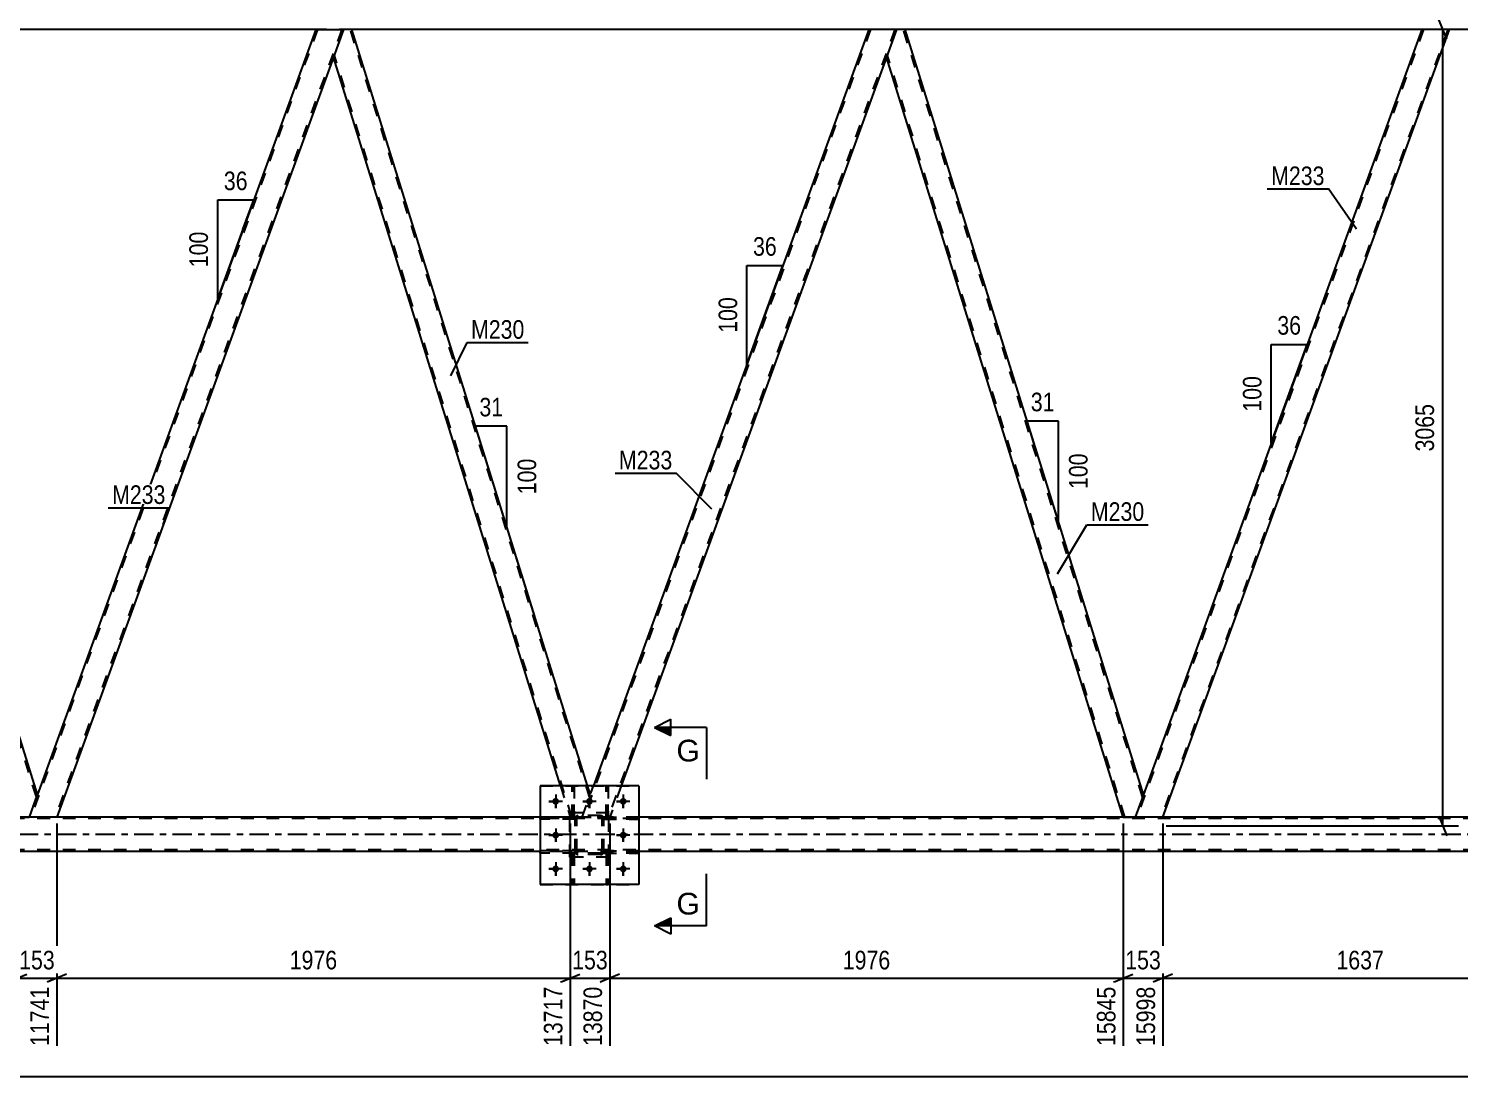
# Model space of a CAD drawing. Header units: millimetres. Extents: x -123 to 718, y -437 to 157.
# Drawn here: x 380.7 to 601, y -162.1 to -0.9 of the extents above; entities that cross this region are included whole.
import ezdxf

# ---------------------------------------------------------------- set-up
doc = ezdxf.new("R2010")
doc.units = ezdxf.units.MM
doc.linetypes.add('DXK_LINE_DOT2', pattern=[3.9198, 1.9599, -1.9599])
doc.linetypes.add('DXK_LINE_DOT3', pattern=[5.9187, 2.979, -0.9799, 0.9799, -0.9799])
doc.styles.add('Arial', font='ARIAL.TTF', dxfattribs={"height": 0.2})
doc.styles.add('Arial Narrow', font='ARIALN.TTF', dxfattribs={"height": 0.2})

# ---------------------------------------------------------------- blocks, each defined once
blk = doc.blocks.new('Part-232816598-5203 - 5056')
at = {"color": 2, "linetype": 'Continuous'}
for p, q in [((514.33, -1), (512.78, -5.25)), ((515.65, -1), (514.33, -1)), ((552.35, -118.75), (515.65, -1)), ((549.24, -122.22), (512.78, -5.25)), ((552.35, -118.75), (552.08, -119.49)), ((552.08, -119.49), (551.09, -122.22))]:
    blk.add_line(p, q, dxfattribs=at)
at = {"color": 7, "linetype": 'DXK_LINE_DOT2'}
for p, q in [((552.21, -119.12), (515.39, -1)), ((549.49, -122.22), (512.92, -4.88)), ((552.33, -118.81), (552.08, -119.49)), ((549.24, -122.22), (551.09, -122.22))]:
    blk.add_line(p, q, dxfattribs=at)
blk = doc.blocks.new('Part-232816598-5099 - 5056')
at = {"color": 2, "linetype": 'Continuous'}
for p, q in [((344.06, -1), (342.51, -5.25)), ((345.38, -1), (344.06, -1)), ((382.08, -118.75), (345.38, -1)), ((378.97, -122.22), (342.51, -5.25)), ((382.08, -118.75), (381.81, -119.49)), ((381.81, -119.49), (380.82, -122.22))]:
    blk.add_line(p, q, dxfattribs=at)
at = {"color": 7, "linetype": 'DXK_LINE_DOT2'}
for p, q in [((381.94, -119.12), (345.13, -1)), ((379.22, -122.22), (342.65, -4.88)), ((382.06, -118.81), (381.81, -119.49)), ((378.97, -122.22), (380.82, -122.22))]:
    blk.add_line(p, q, dxfattribs=at)
blk = doc.blocks.new('Part-232816598-5084 - 5056')
at = {"color": 7, "linetype": 'DXK_LINE_DOT2'}
for p, q in [((459.47, -117.4), (459.47, -132.6)), ((459.47, -117.4), (474.67, -117.4)), ((474.67, -117.4), (474.67, -132.6)), ((459.47, -132.6), (474.67, -132.6))]:
    blk.add_line(p, q, dxfattribs=at)
blk = doc.blocks.new('Part-232816598-5208 - 5056')
at = {"color": 7, "linetype": 'DXK_LINE_DOT2'}
for p, q in [((595.46, -1), (551.34, -122.22)), ((599.21, -1), (555.09, -122.22)), ((595.46, -1), (595.48, -1)), ((552.35, -118.75), (551.09, -122.22)), ((555.34, -122.22), (551.09, -122.22))]:
    blk.add_line(p, q, dxfattribs=at)
at = {"color": 2, "linetype": 'Continuous'}
for p, q in [((595.21, -1), (552.35, -118.75)), ((555.34, -122.22), (599.46, -1)), ((599.46, -1), (595.21, -1))]:
    blk.add_line(p, q, dxfattribs=at)
blk = doc.blocks.new('Part-232816598-5144 - 5056')
at = {"color": 7, "linetype": 'DXK_LINE_DOT2'}
for p, q in [((474.67, -122.23), (469.27, -122.23)), ((469.27, -122.23), (469.27, -122.55)), ((469.27, -122.55), (474.67, -122.55)), ((469.87, -122.55), (469.87, -122.23)), ((474.67, -122.55), (474.67, -122.23))]:
    blk.add_line(p, q, dxfattribs=at)
blk = doc.blocks.new('Part-232816598-5142 - 5056')
at = {"color": 7, "linetype": 'DXK_LINE_DOT2'}
for p, q in [((464.87, -122.23), (459.47, -122.23)), ((459.47, -122.23), (459.47, -122.55)), ((464.87, -122.55), (459.47, -122.55)), ((464.27, -122.55), (464.27, -122.23)), ((464.87, -122.55), (464.87, -122.23))]:
    blk.add_line(p, q, dxfattribs=at)
blk = doc.blocks.new('Part-232816598-5119 - 5056')
at = {"color": 7, "linetype": 'DXK_LINE_DOT2'}
for p, q in [((607.46, -122.46), (-52.85, -122.46)), ((474.67, -122.22), (459.47, -122.22)), ((607.46, -127.26), (-52.85, -127.26)), ((474.67, -127.5), (459.47, -127.5))]:
    blk.add_line(p, q, dxfattribs=at)
at = {"color": 2, "linetype": 'Continuous'}
for p, q in [((459.47, -122.22), (219.25, -122.22)), ((607.46, -122.22), (474.67, -122.22)), ((459.47, -127.5), (219.25, -127.5)), ((607.46, -127.5), (474.67, -127.5))]:
    blk.add_line(p, q, dxfattribs=at)
at = {"color": 7, "linetype": 'DXK_LINE_DOT3'}
blk.add_line((-52.85, -124.86), (607.46, -124.86), dxfattribs=at)
blk = doc.blocks.new('Part-232816598-5266 - 5056')
at = {"color": 7, "linetype": 'DXK_LINE_DOT2'}
for p, q in [((425.19, -1), (381.07, -122.22)), ((428.94, -1), (384.82, -122.22)), ((425.19, -1), (425.21, -1)), ((429.19, -1), (427.65, -5.25)), ((382.08, -118.75), (380.82, -122.22)), ((385.07, -122.22), (380.82, -122.22))]:
    blk.add_line(p, q, dxfattribs=at)
at = {"color": 2, "linetype": 'Continuous'}
for p, q in [((424.94, -1), (382.08, -118.75)), ((424.94, -1), (429.19, -1)), ((427.65, -5.25), (385.07, -122.22))]:
    blk.add_line(p, q, dxfattribs=at)
blk = doc.blocks.new('Part-232816598-21422 - 5056')
at = {"color": 7, "linetype": 'DXK_LINE_DOT2'}
for p, q in [((469.94, -127.76), (469.62, -127.76)), ((469.62, -127.76), (469.62, -132.59)), ((469.62, -128.36), (469.94, -128.36)), ((469.94, -127.76), (469.94, -132.59)), ((469.62, -132.59), (469.94, -132.59))]:
    blk.add_line(p, q, dxfattribs=at)
blk = doc.blocks.new('Part-232816598-5271 - 5056')
at = {"color": 2, "linetype": 'Continuous'}
for p, q in [((429.19, -1), (427.65, -5.25)), ((430.51, -1), (429.19, -1)), ((466.79, -117.4), (430.51, -1)), ((462.6, -117.4), (427.65, -5.25))]:
    blk.add_line(p, q, dxfattribs=at)
at = {"color": 7, "linetype": 'DXK_LINE_DOT2'}
for p, q in [((467.08, -119.12), (430.26, -1)), ((464.36, -122.22), (427.78, -4.88)), ((462.6, -117.4), (464.11, -122.22)), ((465.95, -122.22), (467.21, -118.75)), ((467.21, -118.75), (466.79, -117.4)), ((464.11, -122.22), (465.95, -122.22))]:
    blk.add_line(p, q, dxfattribs=at)
blk = doc.blocks.new('Part-232816598-5143 - 5056')
at = {"color": 7, "linetype": 'DXK_LINE_DOT2'}
for p, q in [((474.67, -127.43), (469.27, -127.43)), ((469.27, -127.43), (469.27, -127.75)), ((469.87, -127.75), (469.87, -127.43)), ((474.67, -127.75), (474.67, -127.43)), ((469.27, -127.75), (474.67, -127.75))]:
    blk.add_line(p, q, dxfattribs=at)
blk = doc.blocks.new('Part-232816598-5214 - 5056')
at = {"color": 2, "linetype": 'Continuous'}
for p, q in [((424.94, -1), (345.38, -1)), ((510.07, -1), (430.51, -1)), ((595.21, -1), (515.65, -1)), ((607.46, -1), (599.46, -1))]:
    blk.add_line(p, q, dxfattribs=at)
at = {"color": 7, "linetype": 'DXK_LINE_DOT2'}
for p, q in [((430.51, -1), (424.94, -1)), ((515.65, -1), (510.07, -1)), ((599.46, -1), (595.21, -1))]:
    blk.add_line(p, q, dxfattribs=at)
blk = doc.blocks.new('Bolt-232816598-21447 - 5056')
at = {"linetype": 'Continuous'}
for points in [[(462.39, -119.8, -1), (461.35, -119.8, -1)], [(467.59, -119.8, -1), (466.55, -119.8, -1)], [(472.79, -119.8, -1), (471.75, -119.8, -1)], [(462.39, -125, -1), (461.35, -125, -1)], [(472.79, -125, -1), (471.75, -125, -1)], [(462.39, -130.2, -1), (461.35, -130.2, -1)], [(467.59, -130.2, -1), (466.55, -130.2, -1)], [(472.79, -130.2, -1), (471.75, -130.2, -1)]]:
    blk.add_hatch(color=1, dxfattribs=at).paths.add_polyline_path(points)
at = {"color": 1, "linetype": 'Continuous'}
for p, q in [((461.87, -118.76), (461.87, -120.84)), ((467.07, -118.76), (467.07, -120.84)), ((472.27, -118.76), (472.27, -120.84)), ((462.91, -119.8), (460.83, -119.8)), ((468.11, -119.8), (466.03, -119.8)), ((473.31, -119.8), (471.23, -119.8)), ((462.91, -125), (460.83, -125)), ((461.87, -123.96), (461.87, -126.04)), ((473.31, -125), (471.23, -125)), ((472.27, -123.96), (472.27, -126.04)), ((461.87, -129.16), (461.87, -131.24)), ((467.07, -129.16), (467.07, -131.24)), ((472.27, -129.16), (472.27, -131.24)), ((462.91, -130.2), (460.83, -130.2)), ((468.11, -130.2), (466.03, -130.2)), ((473.31, -130.2), (471.23, -130.2))]:
    blk.add_line(p, q, dxfattribs=at)
blk = doc.blocks.new('Part-232816598-5198 - 5056')
at = {"color": 7, "linetype": 'DXK_LINE_DOT2'}
for p, q in [((510.33, -1), (466.21, -122.22)), ((514.07, -1), (469.95, -122.22)), ((510.33, -1), (510.35, -1)), ((514.33, -1), (512.78, -5.25)), ((465.95, -122.22), (467.71, -117.4)), ((471.96, -117.4), (470.21, -122.22)), ((470.21, -122.22), (465.95, -122.22))]:
    blk.add_line(p, q, dxfattribs=at)
at = {"color": 2, "linetype": 'Continuous'}
for p, q in [((510.07, -1), (467.71, -117.4)), ((514.33, -1), (510.07, -1)), ((512.78, -5.25), (471.96, -117.4))]:
    blk.add_line(p, q, dxfattribs=at)
blk = doc.blocks.new('Part-232816598-21424 - 5056')
at = {"color": 2, "linetype": 'Continuous'}
for p, q in [((469.62, -117.4), (469.62, -117.39)), ((469.94, -117.39), (469.62, -117.39)), ((469.94, -117.4), (469.94, -117.39))]:
    blk.add_line(p, q, dxfattribs=at)
at = {"color": 7, "linetype": 'DXK_LINE_DOT2'}
for p, q in [((469.62, -122.24), (469.62, -117.4)), ((469.94, -122.24), (469.94, -117.4)), ((469.62, -121.64), (469.94, -121.64)), ((469.94, -122.24), (469.62, -122.24))]:
    blk.add_line(p, q, dxfattribs=at)
blk = doc.blocks.new('Part-232816598-5347 - 5056')
at = {"color": 7, "linetype": 'DXK_LINE_DOT2'}
for p, q in [((464.87, -127.43), (459.47, -127.43)), ((459.47, -127.43), (459.47, -127.75)), ((464.27, -127.75), (464.27, -127.43)), ((464.87, -127.75), (464.87, -127.43)), ((464.87, -127.75), (459.47, -127.75))]:
    blk.add_line(p, q, dxfattribs=at)
blk = doc.blocks.new('Part-232816598-5350 - 5056')
at = {"color": 7, "linetype": 'DXK_LINE_DOT2'}
for p, q in [((464.42, -122.24), (464.42, -117.39)), ((464.42, -117.39), (464.74, -117.39)), ((464.74, -117.39), (464.74, -122.24)), ((464.42, -121.64), (464.74, -121.64)), ((464.74, -122.24), (464.42, -122.24))]:
    blk.add_line(p, q, dxfattribs=at)
blk = doc.blocks.new('Part-232816598-5353 - 5056')
at = {"color": 7, "linetype": 'DXK_LINE_DOT2'}
for p, q in [((469.62, -122.24), (469.62, -117.39)), ((469.62, -117.39), (469.94, -117.39)), ((469.94, -117.39), (469.94, -122.24)), ((469.62, -121.64), (469.94, -121.64)), ((469.94, -122.24), (469.62, -122.24))]:
    blk.add_line(p, q, dxfattribs=at)
blk = doc.blocks.new('Part-232816598-5356 - 5056')
at = {"color": 7, "linetype": 'DXK_LINE_DOT2'}
for p, q in [((464.42, -127.76), (464.74, -127.76)), ((464.42, -127.76), (464.42, -132.59)), ((464.42, -128.36), (464.74, -128.36)), ((464.74, -127.76), (464.74, -132.59)), ((464.74, -132.59), (464.42, -132.59))]:
    blk.add_line(p, q, dxfattribs=at)
blk = doc.blocks.new('Part-232816598-5359 - 5056')
at = {"color": 7, "linetype": 'DXK_LINE_DOT2'}
for p, q in [((469.62, -127.76), (469.94, -127.76)), ((469.62, -127.76), (469.62, -132.59)), ((469.62, -128.36), (469.94, -128.36)), ((469.94, -127.76), (469.94, -132.59)), ((469.94, -132.59), (469.62, -132.59))]:
    blk.add_line(p, q, dxfattribs=at)
blk = doc.blocks.new('Part-232816598-5361 - 5056')
at = {"color": 7, "linetype": 'DXK_LINE_DOT2'}
for p, q in [((464.87, -122.48), (464.9, -122.29)), ((464.9, -122.29), (464.87, -122.48)), ((464.87, -127.52), (464.87, -122.48)), ((465.11, -122.48), (465.13, -122.38)), ((465.11, -127.52), (465.11, -122.48)), ((465.13, -122.38), (465.18, -122.31)), ((465.16, -122.03), (465.35, -122)), ((465.35, -122), (465.16, -122.03)), ((465.18, -122.31), (465.26, -122.25)), ((465.26, -122.25), (465.35, -122.24)), ((468.79, -122), (465.35, -122)), ((465.35, -122.24), (468.79, -122.24)), ((468.79, -122), (468.97, -122.03)), ((468.97, -122.03), (468.79, -122)), ((468.79, -122.24), (468.88, -122.25)), ((468.88, -122.25), (468.96, -122.31)), ((468.96, -122.31), (469.01, -122.38)), ((469.01, -122.38), (469.03, -122.48)), ((469.03, -127.52), (469.03, -122.48)), ((469.23, -122.29), (469.27, -122.48)), ((469.27, -122.48), (469.23, -122.29)), ((469.27, -127.52), (469.27, -122.48)), ((464.9, -127.7), (464.87, -127.52)), ((464.87, -127.52), (464.9, -127.7)), ((465.13, -127.61), (465.11, -127.52)), ((465.18, -127.69), (465.13, -127.61)), ((465.26, -127.74), (465.18, -127.69)), ((465.35, -127.76), (465.26, -127.74)), ((468.88, -127.74), (468.79, -127.76)), ((468.96, -127.69), (468.88, -127.74)), ((469.01, -127.61), (468.96, -127.69)), ((469.03, -127.52), (469.01, -127.61)), ((469.27, -127.52), (469.23, -127.7)), ((469.23, -127.7), (469.27, -127.52)), ((465.35, -128), (465.16, -127.96)), ((465.16, -127.96), (465.35, -128)), ((468.79, -127.76), (465.35, -127.76)), ((468.79, -128), (465.35, -128)), ((468.97, -127.96), (468.79, -128)), ((468.79, -128), (468.97, -127.96))]:
    blk.add_line(p, q, dxfattribs=at)
at = {"color": 7, "linetype": 'DXK_LINE_DOT3'}
blk.add_line((467.07, -125), (467.07, -125), dxfattribs=at)
at = {"color": 7, "linetype": 'DXK_LINE_DOT2'}
for centre, start, end in [((465.35, -122.48), 112.5, 157.5), ((465.35, -122.48), 112.5, 157.5), ((468.79, -122.48), 22.5, 67.5), ((468.79, -122.48), 22.5, 67.5), ((465.35, -127.52), 202.5, 247.5), ((465.35, -127.52), 202.5, 247.5), ((468.79, -127.52), 292.5, 337.5), ((468.79, -127.52), 292.5, 337.5)]:
    blk.add_arc(centre, 0.48, start, end, dxfattribs=at)
blk = doc.blocks.new('Part-232816598-5362 - 5056')
at = {"color": 7, "linetype": 'DXK_LINE_DOT2'}
for p, q in [((470.07, -121.59), (464.07, -121.59)), ((464.07, -128.39), (464.07, -121.59)), ((470.07, -128.39), (470.07, -121.59)), ((470.07, -128.39), (464.07, -128.39))]:
    blk.add_line(p, q, dxfattribs=at)
blk = doc.blocks.new('Part-232816598-5363 - 5056')
at = {"color": 7, "linetype": 'DXK_LINE_DOT2'}
for p, q in [((470.07, -121.59), (464.07, -121.59)), ((464.07, -128.39), (464.07, -121.59)), ((470.07, -128.39), (470.07, -121.59)), ((470.07, -128.39), (464.07, -128.39))]:
    blk.add_line(p, q, dxfattribs=at)
blk = doc.blocks.new('Part-232816598-5364 - 5056')
at = {"color": 7, "linetype": 'DXK_LINE_DOT2'}
for p, q in [((464.87, -122.48), (464.9, -122.29)), ((464.9, -122.29), (464.87, -122.48)), ((464.87, -127.52), (464.87, -122.48)), ((465.11, -122.48), (465.13, -122.38)), ((465.11, -127.52), (465.11, -122.48)), ((465.13, -122.38), (465.18, -122.31)), ((465.16, -122.03), (465.35, -122)), ((465.35, -122), (465.16, -122.03)), ((465.18, -122.31), (465.26, -122.25)), ((465.26, -122.25), (465.35, -122.24)), ((468.79, -122), (465.35, -122)), ((465.35, -122.24), (468.79, -122.24)), ((468.79, -122), (468.97, -122.03)), ((468.97, -122.03), (468.79, -122)), ((468.79, -122.24), (468.88, -122.25)), ((468.88, -122.25), (468.96, -122.31)), ((468.96, -122.31), (469.01, -122.38)), ((469.01, -122.38), (469.03, -122.48)), ((469.03, -127.52), (469.03, -122.48)), ((469.23, -122.29), (469.27, -122.48)), ((469.27, -122.48), (469.23, -122.29)), ((469.27, -127.52), (469.27, -122.48)), ((464.9, -127.7), (464.87, -127.52)), ((464.87, -127.52), (464.9, -127.7)), ((465.13, -127.61), (465.11, -127.52)), ((465.18, -127.69), (465.13, -127.61)), ((465.26, -127.74), (465.18, -127.69)), ((465.35, -127.76), (465.26, -127.74)), ((468.88, -127.74), (468.79, -127.76)), ((468.96, -127.69), (468.88, -127.74)), ((469.01, -127.61), (468.96, -127.69)), ((469.03, -127.52), (469.01, -127.61)), ((469.27, -127.52), (469.23, -127.7)), ((469.23, -127.7), (469.27, -127.52)), ((465.35, -128), (465.16, -127.96)), ((465.16, -127.96), (465.35, -128)), ((468.79, -127.76), (465.35, -127.76)), ((468.79, -128), (465.35, -128)), ((468.97, -127.96), (468.79, -128)), ((468.79, -128), (468.97, -127.96))]:
    blk.add_line(p, q, dxfattribs=at)
at = {"color": 7, "linetype": 'DXK_LINE_DOT3'}
blk.add_line((467.07, -125), (467.07, -125), dxfattribs=at)
at = {"color": 7, "linetype": 'DXK_LINE_DOT2'}
for centre, start, end in [((465.35, -122.48), 112.5, 157.5), ((465.35, -122.48), 112.5, 157.5), ((468.79, -122.48), 22.5, 67.5), ((468.79, -122.48), 22.5, 67.5), ((465.35, -127.52), 202.5, 247.5), ((465.35, -127.52), 202.5, 247.5), ((468.79, -127.52), 292.5, 337.5), ((468.79, -127.52), 292.5, 337.5)]:
    blk.add_arc(centre, 0.48, start, end, dxfattribs=at)
blk = doc.blocks.new('Part-232816598-21426 - 5056')
at = {"color": 7, "linetype": 'DXK_LINE_DOT2'}
for p, q in [((464.87, -122.23), (459.47, -122.23)), ((459.47, -122.55), (459.47, -122.23)), ((464.87, -122.55), (459.47, -122.55)), ((464.27, -122.55), (464.27, -122.23)), ((464.87, -122.23), (464.87, -122.55))]:
    blk.add_line(p, q, dxfattribs=at)
blk = doc.blocks.new('Bolt-232816598-5444 - 5056')
at = {"color": 1, "linetype": 'Continuous'}
for p, q in [((461.87, -118.76), (461.87, -119.45)), ((467.07, -118.76), (467.07, -119.45)), ((472.27, -118.76), (472.27, -119.45)), ((460.83, -119.8), (461.52, -119.8)), ((461.87, -120.84), (461.87, -120.14)), ((462.91, -119.8), (462.22, -119.8)), ((466.03, -119.8), (466.72, -119.8)), ((467.07, -120.84), (467.07, -120.14)), ((468.11, -119.8), (467.42, -119.8)), ((471.23, -119.8), (471.92, -119.8)), ((472.27, -120.84), (472.27, -120.14)), ((473.31, -119.8), (472.62, -119.8)), ((460.83, -125), (461.52, -125)), ((461.87, -123.96), (461.87, -124.65)), ((461.87, -126.04), (461.87, -125.34)), ((462.91, -125), (462.22, -125)), ((471.23, -125), (471.92, -125)), ((472.27, -123.96), (472.27, -124.65)), ((472.27, -126.04), (472.27, -125.34)), ((473.31, -125), (472.62, -125)), ((461.87, -129.16), (461.87, -129.85)), ((467.07, -129.16), (467.07, -129.85)), ((472.27, -129.16), (472.27, -129.85)), ((460.83, -130.2), (461.52, -130.2)), ((461.87, -131.24), (461.87, -130.54)), ((462.91, -130.2), (462.22, -130.2)), ((466.03, -130.2), (466.72, -130.2)), ((467.07, -131.24), (467.07, -130.54)), ((468.11, -130.2), (467.42, -130.2)), ((471.23, -130.2), (471.92, -130.2)), ((472.27, -131.24), (472.27, -130.54)), ((473.31, -130.2), (472.62, -130.2))]:
    blk.add_line(p, q, dxfattribs=at)
blk = doc.blocks.new('Part-232816598-21423 - 5056')
at = {"color": 2, "linetype": 'Continuous'}
for p, q in [((464.42, -117.4), (464.42, -117.39)), ((464.74, -117.39), (464.42, -117.39)), ((464.74, -117.4), (464.74, -117.39))]:
    blk.add_line(p, q, dxfattribs=at)
at = {"color": 7, "linetype": 'DXK_LINE_DOT2'}
for p, q in [((464.42, -122.24), (464.42, -117.4)), ((464.74, -122.24), (464.74, -117.4)), ((464.42, -121.64), (464.74, -121.64)), ((464.74, -122.24), (464.42, -122.24))]:
    blk.add_line(p, q, dxfattribs=at)
blk = doc.blocks.new('Part-232816598-21420 - 5056')
at = {"color": 2, "linetype": 'Continuous'}
for p, q in [((474.67, -117.4), (459.47, -117.4)), ((459.47, -117.4), (459.47, -132.6)), ((474.67, -117.4), (474.67, -132.6)), ((474.67, -132.6), (459.47, -132.6))]:
    blk.add_line(p, q, dxfattribs=at)
blk = doc.blocks.new('Part-232816598-21421 - 5056')
at = {"color": 7, "linetype": 'DXK_LINE_DOT2'}
for p, q in [((464.74, -127.76), (464.42, -127.76)), ((464.42, -127.76), (464.42, -132.59)), ((464.42, -128.36), (464.74, -128.36)), ((464.74, -127.76), (464.74, -132.59)), ((464.42, -132.59), (464.74, -132.59))]:
    blk.add_line(p, q, dxfattribs=at)
blk = doc.blocks.new('Part-232816598-21425 - 5056')
at = {"color": 7, "linetype": 'DXK_LINE_DOT2'}
for p, q in [((464.87, -127.43), (459.47, -127.43)), ((459.47, -127.75), (459.47, -127.43)), ((464.27, -127.75), (464.27, -127.43)), ((464.87, -127.43), (464.87, -127.75)), ((464.87, -127.75), (459.47, -127.75))]:
    blk.add_line(p, q, dxfattribs=at)
blk = doc.blocks.new('Part-232816598-21427 - 5056')
at = {"color": 7, "linetype": 'DXK_LINE_DOT2'}
for p, q in [((469.27, -127.75), (469.27, -127.43)), ((469.27, -127.43), (474.67, -127.43)), ((469.87, -127.75), (469.87, -127.43)), ((474.67, -127.43), (474.67, -127.75)), ((474.67, -127.75), (469.27, -127.75))]:
    blk.add_line(p, q, dxfattribs=at)
blk = doc.blocks.new('Part-232816598-21428 - 5056')
at = {"color": 7, "linetype": 'DXK_LINE_DOT2'}
for p, q in [((469.27, -122.55), (469.27, -122.23)), ((469.27, -122.23), (474.67, -122.23)), ((474.67, -122.55), (469.27, -122.55)), ((469.87, -122.55), (469.87, -122.23)), ((474.67, -122.23), (474.67, -122.55))]:
    blk.add_line(p, q, dxfattribs=at)
blk = doc.blocks.new('StraightDimension-232816598-13027 - 5056')
at = {"color": 7, "linetype": 'Continuous'}
blk.add_line((-62.11, -162.13), (662.39, -162.13), dxfattribs=at)
blk = doc.blocks.new('StraightDimension-232816598-12624 - 5056')
at = {"color": 7, "linetype": 'Continuous'}
for p, q in [((464.11, -123.22), (464.11, -157.45)), ((470.21, -123.22), (470.21, -157.45)), ((462.61, -147.61), (465.61, -146.41)), ((464.11, -147.01), (470.21, -147.01)), ((471.71, -146.41), (468.71, -147.61))]:
    blk.add_line(p, q, dxfattribs=at)
at = {"color": 0}
blk.add_wipeout([(470.5, -146.26), (470.5, -142.06), (463.81, -142.06), (463.81, -146.26)], dxfattribs=at)
at = {"color": 0, "linetype": 'Continuous'}
blk.add_wipeout([(469.61, -147.71), (465.41, -147.71), (465.41, -158.05), (469.61, -158.05)], dxfattribs=at)
at = {"color": 3, "style": 'Arial Narrow'}
blk.add_text('153', height=2.863, dxfattribs=at).set_placement((464.41, -145.66))
at = {"color": 3, "linetype": 'Continuous', "style": 'Arial Narrow'}
blk.add_text('13870', height=2.863, rotation=90.0002, dxfattribs=at).set_placement((469.01, -157.45))
blk = doc.blocks.new('StraightDimension-232816598-12621 - 5056')
at = {"color": 7, "linetype": 'Continuous'}
for p, q in [((555.34, -123.22), (555.34, -157.45)), ((616.08, -132.36), (616.08, -157.45)), ((556.84, -146.41), (553.84, -147.61)), ((555.34, -147.01), (616.08, -147.01)), ((614.58, -147.61), (617.58, -146.41))]:
    blk.add_line(p, q, dxfattribs=at)
at = {"color": 0}
blk.add_wipeout([(589.97, -146.26), (589.97, -142.06), (581.46, -142.06), (581.46, -146.26)], dxfattribs=at)
at = {"color": 0, "linetype": 'Continuous'}
blk.add_wipeout([(615.48, -147.71), (611.28, -147.71), (611.28, -158.05), (615.48, -158.05)], dxfattribs=at)
at = {"color": 3, "style": 'Arial Narrow'}
blk.add_text('1637', height=2.863, dxfattribs=at).set_placement((582.06, -145.66))
at = {"color": 3, "linetype": 'Continuous', "style": 'Arial Narrow'}
blk.add_text('17635', height=2.863, rotation=90.0002, dxfattribs=at).set_placement((614.88, -157.45))
blk = doc.blocks.new('StraightDimension-232816598-5608 - 5056')
at = {"color": 7, "linetype": 'Continuous'}
for p, q in [((599.03, -2.5), (597.83, 0.5)), ((598.21, -1), (595.58, -1)), ((598.43, -123.59), (598.43, -1)), ((597.83, -122.09), (599.03, -125.09)), ((555.84, -123.59), (600.83, -123.59))]:
    blk.add_line(p, q, dxfattribs=at)
at = {"color": 0}
blk.add_wipeout([(597.68, -58.04), (593.48, -58.04), (593.48, -66.55), (597.68, -66.55)], dxfattribs=at)
at = {"color": 3, "style": 'Arial Narrow'}
blk.add_text('3065', height=2.863, rotation=90.0002, dxfattribs=at).set_placement((597.08, -65.95))
blk = doc.blocks.new('AngleDimension-232816598-13228 - 5056')
at = {"color": 7, "linetype": 'Continuous'}
for p, q in [((409.84, -27.24), (415.39, -27.24)), ((409.84, -42.47), (415.39, -27.24)), ((409.84, -42.47), (409.84, -27.24)), ((413.73, -31.78), (415.39, -27.24))]:
    blk.add_line(p, q, dxfattribs=at)
at = {"color": 0}
for points in [[(415.04, -26.34), (415.04, -22.14), (410.19, -22.14), (410.19, -26.34)], [(408.94, -31.51), (404.74, -31.51), (404.74, -38.2), (408.94, -38.2)]]:
    blk.add_wipeout(points, dxfattribs=at)
at = {"color": 3, "style": 'Arial Narrow'}
blk.add_text('36', height=2.863, dxfattribs=at).set_placement((410.79, -25.74))
blk.add_text('100', height=2.863, rotation=90.0002, dxfattribs=at).set_placement((408.34, -37.6))
blk = doc.blocks.new('StraightDimension-232816598-12622 - 5056')
at = {"color": 7, "linetype": 'Continuous'}
for p, q in [((549.24, -123.22), (549.24, -157.45)), ((555.34, -123.22), (555.34, -157.45)), ((547.74, -147.61), (550.74, -146.41)), ((549.24, -147.01), (555.34, -147.01)), ((556.84, -146.41), (553.84, -147.61))]:
    blk.add_line(p, q, dxfattribs=at)
at = {"color": 0}
blk.add_wipeout([(555.63, -146.26), (555.63, -142.06), (548.95, -142.06), (548.95, -146.26)], dxfattribs=at)
at = {"color": 0, "linetype": 'Continuous'}
blk.add_wipeout([(554.74, -147.71), (550.54, -147.71), (550.54, -158.05), (554.74, -158.05)], dxfattribs=at)
at = {"color": 3, "style": 'Arial Narrow'}
blk.add_text('153', height=2.863, dxfattribs=at).set_placement((549.55, -145.66))
at = {"color": 3, "linetype": 'Continuous', "style": 'Arial Narrow'}
blk.add_text('15998', height=2.863, rotation=90.0002, dxfattribs=at).set_placement((554.14, -157.45))
blk = doc.blocks.new('StraightDimension-232816598-12623 - 5056')
at = {"color": 7, "linetype": 'Continuous'}
for p, q in [((470.21, -123.22), (470.21, -157.45)), ((549.24, -123.22), (549.24, -157.45)), ((471.71, -146.41), (468.71, -147.61)), ((470.21, -147.01), (549.24, -147.01)), ((547.74, -147.61), (550.74, -146.41))]:
    blk.add_line(p, q, dxfattribs=at)
at = {"color": 0}
blk.add_wipeout([(513.98, -146.26), (513.98, -142.06), (505.47, -142.06), (505.47, -146.26)], dxfattribs=at)
at = {"color": 0, "linetype": 'Continuous'}
blk.add_wipeout([(548.64, -147.71), (544.44, -147.71), (544.44, -158.05), (548.64, -158.05)], dxfattribs=at)
at = {"color": 3, "style": 'Arial Narrow'}
blk.add_text('1976', height=2.863, dxfattribs=at).set_placement((506.07, -145.66))
at = {"color": 3, "linetype": 'Continuous', "style": 'Arial Narrow'}
blk.add_text('15845', height=2.863, rotation=90.0002, dxfattribs=at).set_placement((548.04, -157.45))
blk = doc.blocks.new('StraightDimension-232816598-12625 - 5056')
at = {"color": 7, "linetype": 'Continuous'}
for p, q in [((385.07, -123.22), (385.07, -157.45)), ((464.11, -123.22), (464.11, -157.45)), ((386.57, -146.41), (383.57, -147.61)), ((385.07, -147.01), (464.11, -147.01)), ((462.61, -147.61), (465.61, -146.41))]:
    blk.add_line(p, q, dxfattribs=at)
at = {"color": 0}
blk.add_wipeout([(428.85, -146.26), (428.85, -142.06), (420.33, -142.06), (420.33, -146.26)], dxfattribs=at)
at = {"color": 0, "linetype": 'Continuous'}
blk.add_wipeout([(463.51, -147.71), (459.31, -147.71), (459.31, -158.05), (463.51, -158.05)], dxfattribs=at)
at = {"color": 3, "style": 'Arial Narrow'}
blk.add_text('1976', height=2.863, dxfattribs=at).set_placement((420.93, -145.66))
at = {"color": 3, "linetype": 'Continuous', "style": 'Arial Narrow'}
blk.add_text('13717', height=2.863, rotation=90.0002, dxfattribs=at).set_placement((462.91, -157.45))
blk = doc.blocks.new('StraightDimension-232816598-12626 - 5056')
at = {"color": 7, "linetype": 'Continuous'}
for p, q in [((378.97, -123.22), (378.97, -157.45)), ((385.07, -123.22), (385.07, -157.45)), ((377.47, -147.61), (380.47, -146.41)), ((378.97, -147.01), (385.07, -147.01)), ((386.57, -146.41), (383.57, -147.61))]:
    blk.add_line(p, q, dxfattribs=at)
at = {"color": 0}
blk.add_wipeout([(385.37, -146.26), (385.37, -142.06), (378.68, -142.06), (378.68, -146.26)], dxfattribs=at)
at = {"color": 0, "linetype": 'Continuous'}
blk.add_wipeout([(384.47, -147.71), (380.27, -147.71), (380.27, -158.05), (384.47, -158.05)], dxfattribs=at)
at = {"color": 3, "style": 'Arial Narrow'}
blk.add_text('153', height=2.863, dxfattribs=at).set_placement((379.28, -145.66))
at = {"color": 3, "linetype": 'Continuous', "style": 'Arial Narrow'}
blk.add_text('11741', height=2.863, rotation=90.0002, dxfattribs=at).set_placement((383.87, -157.45))
blk = doc.blocks.new('AngleDimension-232816598-13242 - 5056')
at = {"color": 7, "linetype": 'Continuous'}
for p, q in [((454.37, -62.06), (449.54, -62.06)), ((454.37, -77.53), (449.54, -62.06)), ((454.37, -77.53), (454.37, -62.06)), ((458.68, -91.36), (454.37, -77.53))]:
    blk.add_line(p, q, dxfattribs=at)
at = {"color": 0}
for points in [[(454.38, -61.16), (454.38, -56.96), (449.53, -56.96), (449.53, -61.16)], [(459.47, -66.45), (455.27, -66.45), (455.27, -73.14), (459.47, -73.14)]]:
    blk.add_wipeout(points, dxfattribs=at)
at = {"color": 3, "style": 'Arial Narrow'}
blk.add_text('31', height=2.863, dxfattribs=at).set_placement((450.13, -60.56))
blk.add_text('100', height=2.863, rotation=90.0002, dxfattribs=at).set_placement((458.87, -72.54))
blk = doc.blocks.new('AngleDimension-232816598-13256 - 5056')
at = {"color": 7, "linetype": 'Continuous'}
for p, q in [((491.31, -37.33), (496.85, -37.33)), ((491.31, -52.56), (496.85, -37.33)), ((491.31, -52.56), (491.31, -37.33)), ((492.59, -49.03), (496.85, -37.33))]:
    blk.add_line(p, q, dxfattribs=at)
at = {"color": 0}
for points in [[(496.51, -36.43), (496.51, -32.23), (491.65, -32.23), (491.65, -36.43)], [(490.41, -41.6), (486.21, -41.6), (486.21, -48.29), (490.41, -48.29)]]:
    blk.add_wipeout(points, dxfattribs=at)
at = {"color": 3, "style": 'Arial Narrow'}
blk.add_text('36', height=2.863, dxfattribs=at).set_placement((492.25, -35.83))
blk.add_text('100', height=2.863, rotation=90.0002, dxfattribs=at).set_placement((489.81, -47.69))
blk = doc.blocks.new('AngleDimension-232816598-13274 - 5056')
at = {"color": 7, "linetype": 'Continuous'}
for p, q in [((535.9, -65.99), (534.43, -61.27)), ((539.25, -61.27), (534.43, -61.27)), ((539.25, -76.73), (534.43, -61.27)), ((539.25, -76.73), (539.25, -61.27))]:
    blk.add_line(p, q, dxfattribs=at)
at = {"color": 0}
for points in [[(539.27, -60.37), (539.27, -56.17), (534.41, -56.17), (534.41, -60.37)], [(544.35, -65.66), (540.15, -65.66), (540.15, -72.34), (544.35, -72.34)]]:
    blk.add_wipeout(points, dxfattribs=at)
at = {"color": 3, "style": 'Arial Narrow'}
blk.add_text('31', height=2.863, dxfattribs=at).set_placement((535.01, -59.77))
blk.add_text('100', height=2.863, rotation=90.0002, dxfattribs=at).set_placement((543.75, -71.74))
blk = doc.blocks.new('AngleDimension-232816598-13288 - 5056')
at = {"color": 7, "linetype": 'Continuous'}
for p, q in [((572.02, -49.48), (577.56, -49.48)), ((572.02, -64.7), (577.56, -49.48)), ((572.02, -64.7), (572.02, -49.48)), ((575.17, -56.05), (577.56, -49.48))]:
    blk.add_line(p, q, dxfattribs=at)
at = {"color": 0}
for points in [[(577.22, -48.58), (577.22, -44.38), (572.36, -44.38), (572.36, -48.58)], [(571.12, -53.75), (566.92, -53.75), (566.92, -60.43), (571.12, -60.43)]]:
    blk.add_wipeout(points, dxfattribs=at)
at = {"color": 3, "style": 'Arial Narrow'}
blk.add_text('36', height=2.863, dxfattribs=at).set_placement((572.96, -47.98))
blk.add_text('100', height=2.863, rotation=90.0002, dxfattribs=at).set_placement((570.52, -59.83))
blk = doc.blocks.new('Mark-232816598-5267 - 5056')
at = {"color": 0}
blk.add_wipeout([(457.06, -48.61), (457.06, -45.61), (448.84, -45.61), (448.84, -48.61)], dxfattribs=at)
blk.add_wipeout([(457.06, -48.61), (457.06, -45.61), (448.84, -45.61), (448.84, -48.61)], dxfattribs=at)
at = {"color": 30, "linetype": 'Continuous'}
for p, q in [((445.72, -54.31), (448.24, -49.21)), ((448.24, -49.21), (457.66, -49.21))]:
    blk.add_line(p, q, dxfattribs=at)
at = {"color": 3, "style": 'Arial Narrow'}
blk.add_text('M230', height=2.863, dxfattribs=at).set_placement((448.84, -48.61))
blk = doc.blocks.new('Mark-232816598-5194 - 5056')
at = {"color": 0}
blk.add_wipeout([(479.83, -68.71), (479.83, -65.71), (471.61, -65.71), (471.61, -68.71)], dxfattribs=at)
blk.add_wipeout([(479.83, -68.71), (479.83, -65.71), (471.61, -65.71), (471.61, -68.71)], dxfattribs=at)
at = {"color": 30, "linetype": 'Continuous'}
for p in [(471.01, -69.31), (485.93, -74.82)]:
    blk.add_line(p, (480.43, -69.31), dxfattribs=at)
at = {"color": 3, "style": 'Arial Narrow'}
blk.add_text('M233', height=2.863, dxfattribs=at).set_placement((471.61, -68.71))
blk = doc.blocks.new('Mark-232816598-5262 - 5056')
at = {"color": 0}
blk.add_wipeout([(401.81, -74.03), (401.81, -71.03), (393.59, -71.03), (393.59, -74.03)], dxfattribs=at)
blk.add_wipeout([(401.81, -74.03), (401.81, -71.03), (393.59, -71.03), (393.59, -74.03)], dxfattribs=at)
at = {"color": 30, "linetype": 'Continuous'}
for p in [(392.99, -74.63), (401.47, -77.18)]:
    blk.add_line(p, (402.41, -74.63), dxfattribs=at)
at = {"color": 3, "style": 'Arial Narrow'}
blk.add_text('M233', height=2.863, dxfattribs=at).set_placement((393.59, -74.03))
blk = doc.blocks.new('Mark-232816598-5199 - 5056')
at = {"color": 0}
blk.add_wipeout([(552.49, -76.64), (552.49, -73.64), (544.26, -73.64), (544.26, -76.64)], dxfattribs=at)
blk.add_wipeout([(552.49, -76.64), (552.49, -73.64), (544.26, -73.64), (544.26, -76.64)], dxfattribs=at)
at = {"color": 30, "linetype": 'Continuous'}
for p, q in [((539.1, -84.8), (543.66, -77.24)), ((543.66, -77.24), (553.09, -77.24))]:
    blk.add_line(p, q, dxfattribs=at)
at = {"color": 3, "style": 'Arial Narrow'}
blk.add_text('M230', height=2.863, dxfattribs=at).set_placement((544.26, -76.64))
blk = doc.blocks.new('Mark-232816598-5204 - 5056')
at = {"color": 0}
blk.add_wipeout([(580.23, -24.96), (580.23, -21.96), (572.01, -21.96), (572.01, -24.96)], dxfattribs=at)
blk.add_wipeout([(580.23, -24.96), (580.23, -21.96), (572.01, -21.96), (572.01, -24.96)], dxfattribs=at)
at = {"color": 30, "linetype": 'Continuous'}
for p in [(571.41, -25.56), (585.15, -31.76)]:
    blk.add_line(p, (580.83, -25.56), dxfattribs=at)
at = {"color": 3, "style": 'Arial Narrow'}
blk.add_text('M233', height=2.863, dxfattribs=at).set_placement((572.01, -24.96))
blk = doc.blocks.new('SectionMark-232816598-6627 - 5056')
at = {"color": 6, "linetype": 'Continuous'}
for p, q in [((477.09, -108.41), (479.59, -107.16)), ((485.09, -108.41), (477.09, -108.41)), ((485.09, -138.97), (477.09, -138.97)), ((479.59, -140.22), (477.09, -138.97))]:
    blk.add_line(p, q, dxfattribs=at)
at = {"color": 0, "linetype": 'Continuous'}
for points in [[(484.09, -113.66), (484.09, -110.16), (480.46, -110.16), (480.46, -113.66)], [(484.09, -137.22), (484.09, -133.72), (480.46, -133.72), (480.46, -137.22)]]:
    blk.add_wipeout(points, dxfattribs=at)
at = {"linetype": 'Continuous'}
for points in [[(479.59, -108.41), (479.59, -109.66), (477.09, -108.41)], [(479.59, -137.72), (479.59, -138.97), (477.09, -138.97)]]:
    blk.add_hatch(color=6, dxfattribs=at).paths.add_polyline_path(points)
at = {"color": 6, "linetype": 'Continuous'}
for p, q in [((479.59, -109.66), (479.59, -107.16)), ((477.09, -108.41), (479.59, -109.66)), ((485.09, -108.41), (485.09, -116.41)), ((485.09, -138.97), (485.09, -130.97)), ((477.09, -138.97), (479.59, -137.72)), ((479.59, -137.72), (479.59, -140.22))]:
    blk.add_line(p, q, dxfattribs=at)
at = {"color": 3, "linetype": 'Continuous', "style": 'Arial'}
for p in [(480.46, -113.66), (480.46, -137.22)]:
    blk.add_text('G', height=3.34, dxfattribs=at).set_placement(p)

msp = doc.modelspace()

# ---------------------------------------------------------------- block references
for name in ['Part-232816598-5214 - 5056', 'Part-232816598-5099 - 5056', 'Part-232816598-5266 - 5056', 'Part-232816598-5271 - 5056', 'Part-232816598-5198 - 5056', 'Part-232816598-5203 - 5056', 'Part-232816598-5208 - 5056', 'Part-232816598-5084 - 5056', 'Part-232816598-21420 - 5056', 'Bolt-232816598-21447 - 5056', 'Bolt-232816598-5444 - 5056', 'Part-232816598-5350 - 5056', 'Part-232816598-21423 - 5056', 'Part-232816598-21424 - 5056', 'Part-232816598-5353 - 5056', 'Part-232816598-5119 - 5056', 'Part-232816598-5142 - 5056', 'Part-232816598-21426 - 5056', 'Part-232816598-5362 - 5056', 'Part-232816598-5363 - 5056', 'Part-232816598-5361 - 5056', 'Part-232816598-5364 - 5056', 'Part-232816598-5144 - 5056', 'Part-232816598-21428 - 5056', 'Part-232816598-5347 - 5056', 'Part-232816598-21425 - 5056', 'Part-232816598-5143 - 5056', 'Part-232816598-21427 - 5056', 'Part-232816598-5356 - 5056', 'Part-232816598-21421 - 5056', 'Part-232816598-21422 - 5056', 'Part-232816598-5359 - 5056']:
    msp.add_blockref(name, (0, 0))

# ---------------------------------------------------------------- next in the draw order: block references
msp.add_blockref('StraightDimension-232816598-13027 - 5056', (0, 0))

# ---------------------------------------------------------------- next in the draw order: block references
for name in ['AngleDimension-232816598-13228 - 5056', 'AngleDimension-232816598-13256 - 5056', 'Mark-232816598-5267 - 5056', 'AngleDimension-232816598-13242 - 5056', 'AngleDimension-232816598-13274 - 5056', 'Mark-232816598-5194 - 5056', 'Mark-232816598-5262 - 5056', 'StraightDimension-232816598-12624 - 5056', 'StraightDimension-232816598-12621 - 5056']:
    msp.add_blockref(name, (0, 0))

# ---------------------------------------------------------------- next in the draw order: block references
for name in ['StraightDimension-232816598-5608 - 5056', 'Mark-232816598-5199 - 5056', 'StraightDimension-232816598-12625 - 5056']:
    msp.add_blockref(name, (0, 0))

# ---------------------------------------------------------------- next in the draw order: block references
for name in ['Mark-232816598-5204 - 5056', 'AngleDimension-232816598-13288 - 5056', 'StraightDimension-232816598-12626 - 5056', 'StraightDimension-232816598-12622 - 5056']:
    msp.add_blockref(name, (0, 0))

# ---------------------------------------------------------------- next in the draw order: block references
msp.add_blockref('StraightDimension-232816598-12623 - 5056', (0, 0))

# ---------------------------------------------------------------- next in the draw order: block references
msp.add_blockref('SectionMark-232816598-6627 - 5056', (0, 0))

doc.saveas('drawing.dxf')
